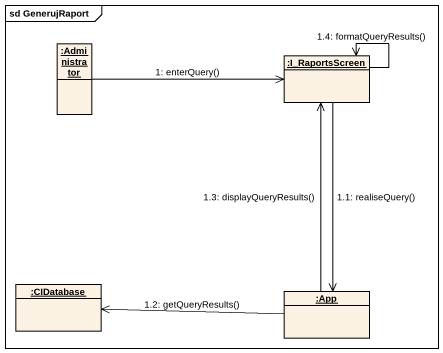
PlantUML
@startuml
mainframe sd GenerujRaport
hide circle
hide empty members
object ":Administrator" as Administrator
object ":I_RaportsScreen" as I_RaportsScreen
object ":CIDatabase" as CIDatabase
object ":App" as App
Administrator -right-> I_RaportsScreen : 1: enterQuery()
I_RaportsScreen --> App : 1.1: realiseQuery()
App -left-> CIDatabase : 1.2: getQueryResults()
App -up-> I_RaportsScreen : 1.3: displayQueryResults()
I_RaportsScreen --> I_RaportsScreen : 1.4: formatQueryResults()
@enduml
